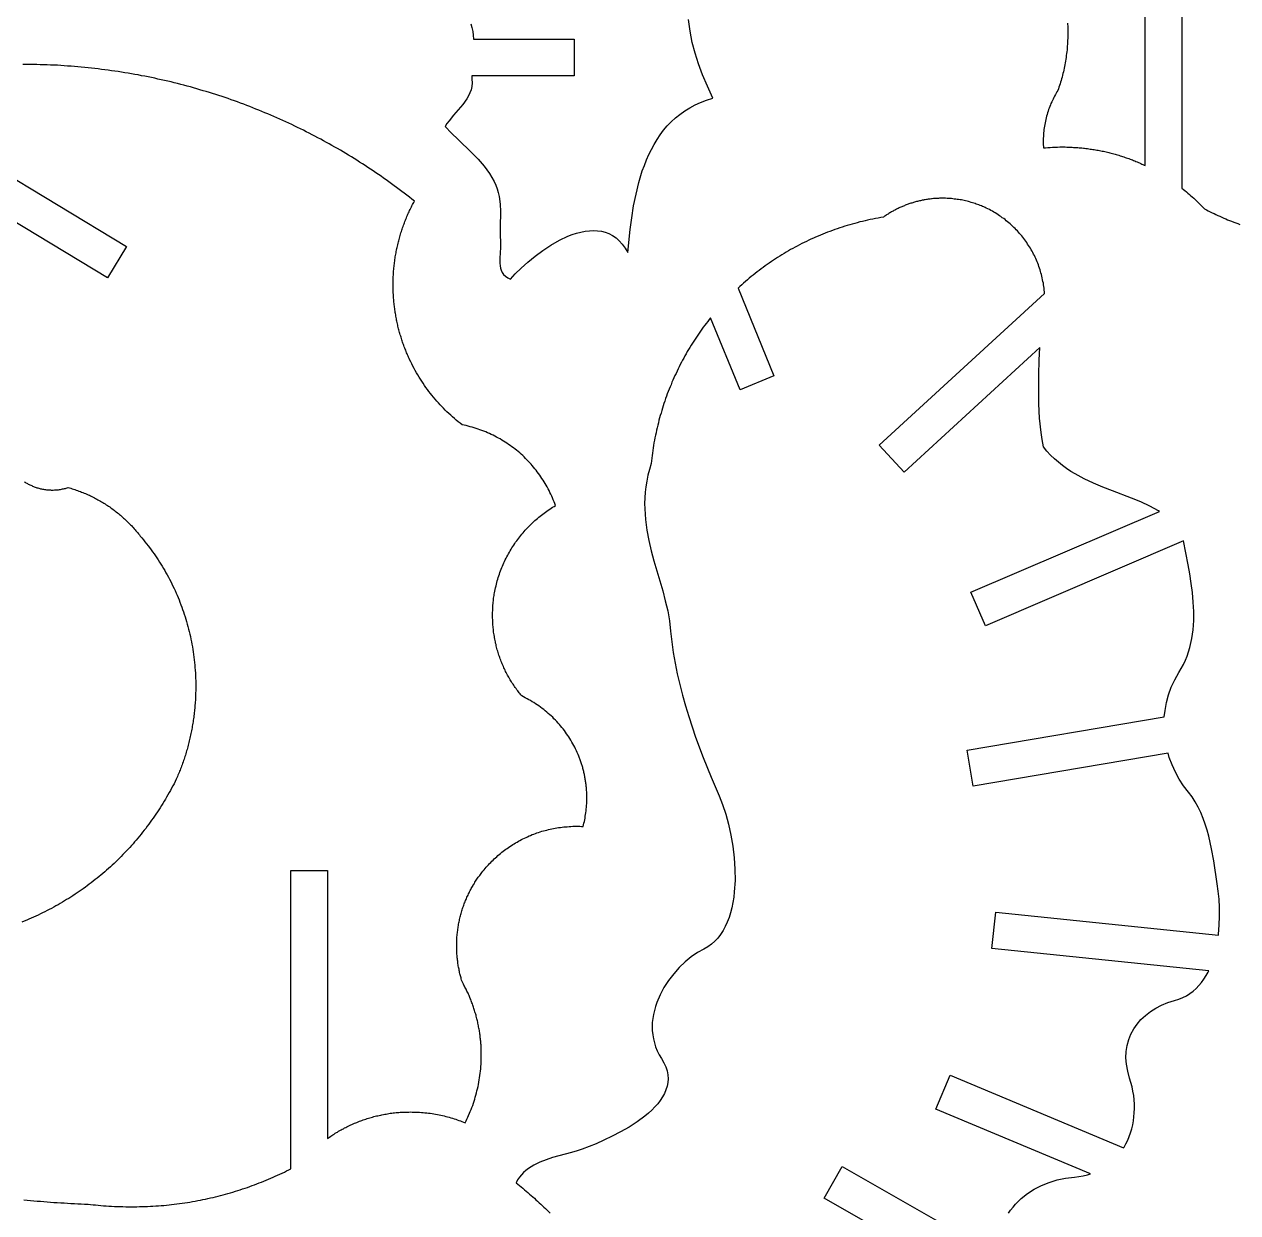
# Model space of a CAD drawing. Extents: x 205 to 567, y 321 to 897.
# Drawn here: x 307.2 to 409.2, y 583.9 to 683.7 of the extents above; entities that cross this region are included whole.
import ezdxf

# ---------------------------------------------------------------- set-up
doc = ezdxf.new("R2010")
doc.units = 0
doc.layers.add('Default_Layer', color=1, linetype='CONTINUOUS')

msp = doc.modelspace()

# ---------------------------------------------------------------- linework, layer by layer
at = {"layer": 'Default_Layer'}
for points in [[(394.88, 683.81), (394.88, 683.7), (394.89, 683.59), (394.89, 683.47), (394.89, 683.36), (394.9, 683.24), (394.9, 683.13), (394.9, 683.01), (394.9, 682.85), (394.89, 682.69), (394.89, 682.53), (394.88, 682.37), (394.88, 682.2), (394.87, 682.04), (394.85, 681.88), (394.84, 681.72), (394.83, 681.57), (394.81, 681.41), (394.79, 681.25), (394.77, 681.09), (394.75, 680.94), (394.73, 680.78), (394.7, 680.63), (394.68, 680.48), (394.65, 680.32), (394.62, 680.17), (394.59, 680.02), (394.56, 679.87), (394.52, 679.72), (394.49, 679.58), (394.45, 679.43), (394.41, 679.28), (394.37, 679.14), (394.33, 679), (394.29, 678.85), (394.24, 678.71), (394.2, 678.57), (394.15, 678.44), (394.1, 678.3), (394.05, 678.16), (393.98, 678.05), (393.91, 677.93), (393.85, 677.81), (393.78, 677.69), (393.72, 677.57), (393.66, 677.44), (393.6, 677.32), (393.54, 677.19), (393.48, 677.07), (393.43, 676.94), (393.38, 676.81), (393.33, 676.68), (393.28, 676.55), (393.24, 676.41), (393.19, 676.28), (393.15, 676.14), (393.11, 676.01), (393.08, 675.87), (393.05, 675.73), (393.01, 675.59), (392.98, 675.45), (392.96, 675.31), (392.93, 675.16), (392.91, 675.02), (392.89, 674.88), (392.88, 674.73), (392.86, 674.59), (392.85, 674.44), (392.84, 674.29), (392.83, 674.14), (392.83, 673.99), (392.83, 673.84), (392.83, 673.71), (392.83, 673.58), (392.84, 673.45), (392.85, 673.33), (393.03, 673.35), (393.22, 673.36), (393.41, 673.38), (393.61, 673.39), (393.82, 673.4), (394.02, 673.4), (394.23, 673.41), (394.44, 673.41), (394.56, 673.41), (394.68, 673.41), (394.8, 673.4), (394.91, 673.4), (395.03, 673.4), (395.15, 673.39), (395.27, 673.39), (395.38, 673.38), (395.5, 673.37), (395.62, 673.37), (395.73, 673.36), (395.85, 673.35), (395.96, 673.34), (396.08, 673.33), (396.2, 673.32), (396.31, 673.3), (396.42, 673.29), (396.54, 673.27), (396.65, 673.26), (396.77, 673.24), (396.88, 673.23), (396.99, 673.21), (397.11, 673.19), (397.22, 673.17), (397.33, 673.15), (397.44, 673.13), (397.55, 673.11), (397.67, 673.09), (397.78, 673.07), (397.89, 673.05), (398, 673.02), (398.11, 673), (398.22, 672.97), (398.33, 672.95), (398.43, 672.92), (398.54, 672.89), (398.65, 672.86), (398.76, 672.83), (398.87, 672.8), (398.97, 672.77), (399.08, 672.74), (399.19, 672.71), (399.29, 672.68), (399.4, 672.65), (399.5, 672.61), (399.61, 672.58), (399.71, 672.54), (399.81, 672.51), (399.92, 672.47), (400.02, 672.43), (400.12, 672.39), (400.22, 672.36), (400.32, 672.32), (400.42, 672.28), (400.52, 672.24), (400.62, 672.2), (400.72, 672.15), (400.82, 672.11), (400.92, 672.07), (401.02, 672.03), (401.12, 671.98), (401.21, 671.94), (401.31, 671.89), (401.4, 671.85), (401.4, 692.77)], [(404.48, 692.77), (404.48, 669.95), (404.61, 669.85), (404.74, 669.75), (404.86, 669.64), (404.99, 669.54), (405.11, 669.43), (405.23, 669.32), (405.35, 669.22), (405.47, 669.11), (405.59, 669), (405.71, 668.89), (405.82, 668.78), (405.94, 668.67), (406.05, 668.55), (406.16, 668.44), (406.27, 668.32), (406.38, 668.21), (406.54, 668.12), (406.7, 668.04), (406.86, 667.97), (407.02, 667.89), (407.18, 667.81), (407.34, 667.73), (407.5, 667.66), (407.66, 667.59), (407.83, 667.51), (407.99, 667.44), (408.16, 667.37), (408.32, 667.3), (408.49, 667.24), (408.66, 667.17), (408.83, 667.1), (409, 667.04), (409.17, 666.98), (409.34, 666.91)], [(344.74, 683.75), (344.84, 683.44), (344.91, 683.12), (344.95, 682.8), (344.97, 682.48), (344.97, 682.46), (353.43, 682.46), (353.43, 679.39), (344.82, 679.39), (344.84, 679.1), (344.85, 678.79), (344.82, 678.5), (344.76, 678.22), (344.67, 677.95), (344.55, 677.7), (344.41, 677.45), (344.07, 676.98), (343.69, 676.53), (343.29, 676.08), (342.91, 675.62), (342.74, 675.38), (342.58, 675.14), (343.12, 674.57), (343.68, 674.03), (344.81, 672.96), (345.35, 672.4), (345.85, 671.81), (346.09, 671.5), (346.31, 671.18), (346.52, 670.85), (346.71, 670.5), (346.85, 670.19), (346.96, 669.89), (347.05, 669.58), (347.12, 669.26), (347.2, 668.62), (347.23, 667.98), (347.21, 666.67), (347.21, 666.02), (347.24, 665.39), (347.25, 664.96), (347.22, 664.51), (347.19, 664.07), (347.18, 663.64), (347.2, 663.44), (347.24, 663.24), (347.3, 663.05), (347.38, 662.87), (347.5, 662.7), (347.65, 662.55), (347.84, 662.42), (348.07, 662.3), (348.48, 662.76), (348.97, 663.24), (349.53, 663.74), (350.14, 664.24), (350.79, 664.72), (351.47, 665.17), (352.18, 665.57), (352.9, 665.91), (353.27, 666.05), (353.63, 666.17), (353.99, 666.26), (354.35, 666.34), (354.7, 666.38), (355.05, 666.4), (355.39, 666.38), (355.72, 666.33), (356.04, 666.25), (356.35, 666.13), (356.65, 665.97), (356.94, 665.77), (357.21, 665.53), (357.46, 665.25), (357.7, 664.92), (357.92, 664.54), (358.12, 666.48), (358.26, 667.47), (358.42, 668.47), (358.62, 669.46), (358.86, 670.44), (359.15, 671.4), (359.32, 671.86), (359.5, 672.32), (359.7, 672.77), (359.91, 673.2), (360.14, 673.63), (360.39, 674.04), (360.66, 674.43), (360.94, 674.81), (361.25, 675.18), (361.58, 675.52), (361.93, 675.85), (362.31, 676.15), (362.71, 676.44), (363.13, 676.7), (363.58, 676.94), (364.05, 677.15), (364.55, 677.34), (365.08, 677.51), (364.62, 678.52), (364.21, 679.47), (363.87, 680.39), (363.59, 681.29), (363.35, 682.2), (363.17, 683.14), (363.03, 684.13)], [(307.18, 584.97), (307.46, 584.94), (307.74, 584.92), (308.02, 584.89), (308.3, 584.86), (308.58, 584.84), (308.87, 584.82), (309.15, 584.79), (309.44, 584.77), (309.72, 584.75), (310, 584.73), (310.29, 584.71), (310.58, 584.7), (310.86, 584.68), (311.15, 584.66), (311.44, 584.65), (311.73, 584.64), (312.02, 584.62), (312.3, 584.61), (312.59, 584.6), (312.8, 584.58), (313.01, 584.55), (313.22, 584.53), (313.44, 584.51), (313.66, 584.49), (313.88, 584.47), (314.11, 584.45), (314.34, 584.44), (314.57, 584.42), (314.8, 584.41), (315.04, 584.4), (315.27, 584.39), (315.51, 584.39), (315.75, 584.38), (315.98, 584.38), (316.22, 584.38), (316.45, 584.38), (316.68, 584.38), (316.91, 584.39), (317.14, 584.39), (317.37, 584.4), (317.59, 584.41), (317.82, 584.42), (318.04, 584.43), (318.27, 584.45), (318.5, 584.46), (318.72, 584.48), (318.94, 584.5), (319.17, 584.52), (319.39, 584.55), (319.61, 584.57), (319.83, 584.6), (320.05, 584.62), (320.28, 584.65), (320.5, 584.68), (320.72, 584.71), (320.93, 584.75), (321.15, 584.78), (321.37, 584.82), (321.59, 584.86), (321.8, 584.9), (322.02, 584.94), (322.23, 584.98), (322.45, 585.03), (322.66, 585.08), (322.87, 585.12), (323.09, 585.17), (323.3, 585.22), (323.51, 585.28), (323.72, 585.33), (323.93, 585.38), (324.14, 585.44), (324.34, 585.5), (324.55, 585.56), (324.76, 585.62), (324.96, 585.68), (325.17, 585.74), (325.37, 585.81), (325.57, 585.88), (325.78, 585.94), (325.98, 586.01), (326.18, 586.08), (326.38, 586.16), (326.58, 586.23), (326.77, 586.3), (326.97, 586.38), (327.17, 586.46), (327.36, 586.54), (327.56, 586.62), (327.75, 586.7), (327.94, 586.78), (328.13, 586.86), (328.32, 586.95), (328.51, 587.04), (328.7, 587.12), (328.89, 587.21), (329.08, 587.3), (329.26, 587.39), (329.45, 587.49), (329.63, 587.58), (329.63, 612.62), (332.7, 612.62), (332.7, 590.11), (332.79, 590.17), (332.88, 590.24), (332.98, 590.3), (333.07, 590.36), (333.16, 590.43), (333.26, 590.49), (333.35, 590.55), (333.45, 590.61), (333.55, 590.66), (333.64, 590.72), (333.74, 590.78), (333.84, 590.83), (333.94, 590.89), (334.04, 590.94), (334.14, 591), (334.24, 591.05), (334.34, 591.1), (334.44, 591.15), (334.54, 591.2), (334.65, 591.25), (334.75, 591.29), (334.85, 591.34), (334.96, 591.39), (335.07, 591.43), (335.17, 591.47), (335.28, 591.52), (335.38, 591.56), (335.49, 591.6), (335.6, 591.64), (335.71, 591.68), (335.82, 591.71), (335.93, 591.75), (336.04, 591.79), (336.15, 591.82), (336.26, 591.85), (336.37, 591.89), (336.48, 591.92), (336.6, 591.95), (336.71, 591.98), (336.82, 592.01), (336.94, 592.03), (337.05, 592.06), (337.17, 592.08), (337.28, 592.11), (337.4, 592.13), (337.51, 592.15), (337.63, 592.17), (337.75, 592.19), (337.86, 592.21), (337.98, 592.23), (338.1, 592.24), (338.22, 592.26), (338.34, 592.27), (338.46, 592.29), (338.57, 592.3), (338.69, 592.31), (338.81, 592.32), (338.94, 592.32), (339.06, 592.33), (339.18, 592.34), (339.3, 592.34), (339.42, 592.34), (339.54, 592.34), (339.67, 592.35), (339.82, 592.34), (339.97, 592.34), (340.13, 592.34), (340.28, 592.33), (340.44, 592.32), (340.59, 592.31), (340.74, 592.3), (340.89, 592.28), (341.04, 592.27), (341.19, 592.25), (341.34, 592.23), (341.49, 592.21), (341.64, 592.18), (341.78, 592.16), (341.93, 592.13), (342.07, 592.1), (342.22, 592.07), (342.36, 592.04), (342.5, 592.01), (342.64, 591.97), (342.78, 591.94), (342.92, 591.9), (343.06, 591.86), (343.2, 591.82), (343.34, 591.77), (343.47, 591.73), (343.6, 591.68), (343.74, 591.63), (343.87, 591.59), (344, 591.53), (344.13, 591.48), (344.26, 591.43), (344.34, 591.59), (344.41, 591.74), (344.49, 591.9), (344.56, 592.06), (344.63, 592.23), (344.7, 592.39), (344.77, 592.56), (344.83, 592.73), (344.9, 592.9), (344.96, 593.07), (345.01, 593.24), (345.07, 593.41), (345.12, 593.59), (345.17, 593.76), (345.22, 593.94), (345.26, 594.12), (345.31, 594.3), (345.35, 594.48), (345.38, 594.66), (345.42, 594.85), (345.45, 595.03), (345.48, 595.22), (345.51, 595.41), (345.53, 595.59), (345.55, 595.78), (345.57, 595.97), (345.59, 596.16), (345.6, 596.35), (345.61, 596.55), (345.62, 596.74), (345.62, 596.93), (345.62, 597.13), (345.62, 597.23), (345.62, 597.34), (345.62, 597.44), (345.62, 597.55), (345.61, 597.65), (345.61, 597.76), (345.6, 597.86), (345.6, 597.97), (345.59, 598.07), (345.58, 598.17), (345.57, 598.28), (345.56, 598.38), (345.55, 598.48), (345.54, 598.58), (345.53, 598.69), (345.52, 598.79), (345.5, 598.89), (345.49, 598.99), (345.47, 599.09), (345.46, 599.19), (345.44, 599.29), (345.42, 599.39), (345.4, 599.49), (345.38, 599.59), (345.36, 599.69), (345.34, 599.79), (345.32, 599.89), (345.3, 599.99), (345.28, 600.09), (345.25, 600.18), (345.23, 600.28), (345.2, 600.38), (345.18, 600.47), (345.15, 600.57), (345.12, 600.66), (345.09, 600.76), (345.06, 600.86), (345.03, 600.95), (345, 601.04), (344.97, 601.14), (344.94, 601.23), (344.91, 601.32), (344.88, 601.42), (344.84, 601.51), (344.81, 601.6), (344.77, 601.69), (344.74, 601.78), (344.7, 601.87), (344.66, 601.96), (344.62, 602.05), (344.59, 602.14), (344.55, 602.23), (344.51, 602.32), (344.47, 602.41), (344.42, 602.49), (344.38, 602.58), (344.34, 602.67), (344.3, 602.75), (344.25, 602.84), (344.21, 602.92), (344.16, 603.01), (344.12, 603.09), (344.07, 603.18), (344.03, 603.26), (344, 603.35), (343.97, 603.43), (343.94, 603.52), (343.92, 603.61), (343.89, 603.69), (343.87, 603.78), (343.85, 603.87), (343.83, 603.96), (343.8, 604.06), (343.78, 604.15), (343.76, 604.24), (343.75, 604.33), (343.73, 604.43), (343.71, 604.52), (343.69, 604.62), (343.68, 604.71), (343.66, 604.81), (343.65, 604.9), (343.64, 605), (343.63, 605.1), (343.61, 605.2), (343.6, 605.29), (343.59, 605.39), (343.59, 605.49), (343.58, 605.59), (343.57, 605.69), (343.57, 605.79), (343.56, 605.89), (343.56, 605.99), (343.56, 606.09), (343.56, 606.2), (343.56, 606.3), (343.56, 606.41), (343.56, 606.52), (343.56, 606.62), (343.56, 606.73), (343.57, 606.84), (343.58, 606.95), (343.58, 607.06), (343.59, 607.16), (343.6, 607.27), (343.61, 607.38), (343.62, 607.48), (343.64, 607.59), (343.65, 607.69), (343.67, 607.8), (343.68, 607.9), (343.7, 608.01), (343.72, 608.11), (343.74, 608.22), (343.76, 608.32), (343.78, 608.42), (343.8, 608.52), (343.83, 608.63), (343.85, 608.73), (343.88, 608.83), (343.9, 608.93), (343.93, 609.03), (343.96, 609.13), (343.99, 609.23), (344.02, 609.33), (344.05, 609.43), (344.08, 609.53), (344.12, 609.62), (344.15, 609.72), (344.19, 609.82), (344.22, 609.91), (344.26, 610.01), (344.3, 610.1), (344.34, 610.2), (344.38, 610.29), (344.42, 610.39), (344.46, 610.48), (344.51, 610.57), (344.55, 610.66), (344.59, 610.76), (344.64, 610.85), (344.69, 610.94), (344.73, 611.03), (344.78, 611.12), (344.83, 611.2), (344.88, 611.29), (344.93, 611.38), (344.98, 611.47), (345.04, 611.55), (345.09, 611.64), (345.14, 611.72), (345.2, 611.81), (345.26, 611.89), (345.31, 611.98), (345.37, 612.06), (345.43, 612.14), (345.49, 612.22), (345.55, 612.3), (345.61, 612.38), (345.67, 612.46), (345.76, 612.57), (345.85, 612.68), (345.94, 612.79), (346.03, 612.9), (346.12, 613), (346.22, 613.1), (346.31, 613.21), (346.41, 613.31), (346.51, 613.41), (346.61, 613.51), (346.71, 613.6), (346.81, 613.7), (346.92, 613.79), (347.02, 613.89), (347.13, 613.98), (347.24, 614.07), (347.35, 614.16), (347.46, 614.24), (347.57, 614.33), (347.68, 614.41), (347.8, 614.49), (347.91, 614.57), (348.03, 614.65), (348.15, 614.73), (348.26, 614.81), (348.38, 614.88), (348.5, 614.95), (348.63, 615.02), (348.75, 615.09), (348.87, 615.16), (349, 615.23), (349.12, 615.29), (349.25, 615.35), (349.38, 615.41), (349.51, 615.47), (349.64, 615.53), (349.77, 615.58), (349.9, 615.64), (350.03, 615.69), (350.17, 615.74), (350.3, 615.79), (350.44, 615.83), (350.57, 615.88), (350.71, 615.92), (350.85, 615.96), (350.99, 616), (351.12, 616.03), (351.26, 616.07), (351.41, 616.1), (351.55, 616.13), (351.69, 616.16), (351.83, 616.19), (351.98, 616.21), (352.12, 616.23), (352.27, 616.25), (352.41, 616.27), (352.56, 616.29), (352.7, 616.3), (352.85, 616.31), (353, 616.32), (353.15, 616.33), (353.3, 616.34), (353.45, 616.34), (353.6, 616.34), (353.75, 616.34), (353.9, 616.34), (354.04, 616.33), (354.18, 616.32), (354.22, 616.46), (354.25, 616.6), (354.28, 616.74), (354.31, 616.88), (354.34, 617.03), (354.36, 617.18), (354.39, 617.32), (354.41, 617.48), (354.43, 617.63), (354.44, 617.78), (354.46, 617.94), (354.47, 618.09), (354.48, 618.25), (354.49, 618.41), (354.49, 618.57), (354.49, 618.73), (354.49, 618.81), (354.49, 618.9), (354.49, 618.99), (354.48, 619.08), (354.48, 619.17), (354.48, 619.25), (354.47, 619.34), (354.46, 619.43), (354.46, 619.51), (354.45, 619.6), (354.44, 619.69), (354.43, 619.77), (354.42, 619.86), (354.41, 619.94), (354.4, 620.03), (354.39, 620.11), (354.38, 620.2), (354.36, 620.28), (354.35, 620.37), (354.33, 620.45), (354.32, 620.54), (354.3, 620.62), (354.28, 620.7), (354.26, 620.79), (354.25, 620.87), (354.23, 620.95), (354.21, 621.03), (354.19, 621.11), (354.16, 621.2), (354.14, 621.28), (354.12, 621.36), (354.09, 621.44), (354.07, 621.52), (354.04, 621.6), (354.02, 621.68), (353.99, 621.76), (353.96, 621.84), (353.94, 621.92), (353.91, 622), (353.88, 622.07), (353.82, 622.23), (353.75, 622.38), (353.69, 622.54), (353.62, 622.69), (353.55, 622.84), (353.47, 622.99), (353.4, 623.13), (353.32, 623.28), (353.24, 623.42), (353.15, 623.57), (353.07, 623.71), (352.98, 623.85), (352.89, 623.98), (352.79, 624.12), (352.7, 624.25), (352.6, 624.39), (352.5, 624.52), (352.39, 624.65), (352.29, 624.77), (352.18, 624.9), (352.07, 625.02), (351.96, 625.15), (351.85, 625.26), (351.73, 625.38), (351.62, 625.5), (351.5, 625.61), (351.37, 625.72), (351.25, 625.83), (351.12, 625.94), (351, 626.05), (350.87, 626.15), (350.74, 626.25), (350.6, 626.35), (350.47, 626.45), (350.33, 626.54), (350.19, 626.64), (350.05, 626.73), (349.91, 626.81), (349.77, 626.9), (349.62, 626.98), (349.47, 627.06), (349.32, 627.14), (349.17, 627.22), (349.02, 627.29), (348.95, 627.38), (348.88, 627.46), (348.81, 627.55), (348.74, 627.64), (348.68, 627.73), (348.61, 627.82), (348.54, 627.91), (348.48, 628), (348.41, 628.09), (348.35, 628.19), (348.29, 628.28), (348.23, 628.37), (348.17, 628.47), (348.11, 628.56), (348.05, 628.66), (347.99, 628.76), (347.94, 628.86), (347.88, 628.96), (347.83, 629.05), (347.78, 629.15), (347.72, 629.25), (347.67, 629.36), (347.62, 629.46), (347.57, 629.56), (347.53, 629.66), (347.48, 629.77), (347.43, 629.87), (347.39, 629.98), (347.35, 630.08), (347.3, 630.19), (347.26, 630.29), (347.22, 630.4), (347.18, 630.51), (347.15, 630.62), (347.11, 630.73), (347.07, 630.84), (347.04, 630.95), (347.01, 631.06), (346.97, 631.17), (346.94, 631.28), (346.91, 631.39), (346.88, 631.5), (346.86, 631.62), (346.83, 631.73), (346.81, 631.84), (346.78, 631.96), (346.76, 632.07), (346.74, 632.19), (346.72, 632.3), (346.7, 632.42), (346.68, 632.54), (346.66, 632.65), (346.65, 632.77), (346.64, 632.89), (346.62, 633.01), (346.61, 633.12), (346.6, 633.24), (346.59, 633.36), (346.59, 633.48), (346.58, 633.6), (346.58, 633.72), (346.57, 633.84), (346.57, 633.96), (346.57, 634.09), (346.57, 634.21), (346.57, 634.33), (346.58, 634.45), (346.58, 634.57), (346.59, 634.7), (346.59, 634.82), (346.6, 634.93), (346.61, 635.05), (346.62, 635.17), (346.64, 635.28), (346.65, 635.4), (346.66, 635.51), (346.68, 635.62), (346.7, 635.73), (346.71, 635.84), (346.73, 635.95), (346.76, 636.09), (346.79, 636.24), (346.82, 636.38), (346.86, 636.53), (346.89, 636.67), (346.93, 636.82), (346.97, 636.96), (347.01, 637.1), (347.05, 637.24), (347.1, 637.38), (347.14, 637.52), (347.19, 637.66), (347.24, 637.8), (347.29, 637.93), (347.35, 638.07), (347.4, 638.2), (347.46, 638.33), (347.52, 638.47), (347.58, 638.6), (347.64, 638.73), (347.7, 638.86), (347.77, 638.99), (347.84, 639.11), (347.91, 639.24), (347.98, 639.36), (348.05, 639.49), (348.12, 639.61), (348.2, 639.73), (348.27, 639.85), (348.35, 639.97), (348.43, 640.09), (348.51, 640.21), (348.6, 640.33), (348.68, 640.44), (348.77, 640.55), (348.86, 640.67), (348.94, 640.78), (349.03, 640.89), (349.13, 641), (349.22, 641.1), (349.32, 641.21), (349.41, 641.32), (349.51, 641.42), (349.61, 641.52), (349.71, 641.62), (349.81, 641.72), (349.91, 641.82), (350.02, 641.92), (350.12, 642.02), (350.23, 642.11), (350.34, 642.2), (350.45, 642.3), (350.56, 642.39), (350.67, 642.48), (350.78, 642.56), (350.9, 642.65), (351.02, 642.73), (351.13, 642.82), (351.25, 642.9), (351.37, 642.98), (351.49, 643.06), (351.61, 643.14), (351.74, 643.21), (351.86, 643.29), (351.8, 643.45), (351.74, 643.61), (351.67, 643.77), (351.61, 643.93), (351.54, 644.08), (351.47, 644.24), (351.39, 644.39), (351.32, 644.54), (351.24, 644.7), (351.16, 644.85), (351.08, 644.99), (350.99, 645.14), (350.9, 645.28), (350.81, 645.43), (350.72, 645.57), (350.63, 645.71), (350.53, 645.85), (350.43, 645.98), (350.33, 646.12), (350.23, 646.25), (350.13, 646.38), (350.02, 646.51), (349.91, 646.64), (349.8, 646.77), (349.69, 646.89), (349.57, 647.02), (349.46, 647.14), (349.34, 647.25), (349.22, 647.37), (349.1, 647.49), (348.97, 647.6), (348.85, 647.71), (348.72, 647.82), (348.59, 647.93), (348.46, 648.03), (348.33, 648.13), (348.19, 648.23), (348.06, 648.33), (347.92, 648.43), (347.78, 648.52), (347.64, 648.61), (347.5, 648.7), (347.35, 648.79), (347.21, 648.88), (347.06, 648.96), (346.91, 649.04), (346.76, 649.12), (346.61, 649.19), (346.46, 649.27), (346.3, 649.34), (346.15, 649.41), (345.99, 649.47), (345.83, 649.54), (345.67, 649.6), (345.51, 649.66), (345.35, 649.71), (345.18, 649.77), (345.02, 649.82), (344.85, 649.87), (344.69, 649.91), (344.52, 649.96), (344.35, 650), (344.18, 650.04), (344.01, 650.07), (343.84, 650.2), (343.68, 650.33), (343.52, 650.47), (343.36, 650.6), (343.2, 650.74), (343.05, 650.88), (342.89, 651.02), (342.74, 651.16), (342.59, 651.31), (342.45, 651.46), (342.3, 651.61), (342.16, 651.76), (342.02, 651.91), (341.88, 652.07), (341.74, 652.23), (341.61, 652.39), (341.48, 652.55), (341.35, 652.71), (341.22, 652.88), (341.1, 653.04), (340.97, 653.21), (340.85, 653.38), (340.74, 653.56), (340.62, 653.73), (340.51, 653.91), (340.4, 654.08), (340.29, 654.26), (340.18, 654.44), (340.08, 654.62), (339.98, 654.81), (339.88, 654.99), (339.79, 655.18), (339.69, 655.37), (339.6, 655.56), (339.56, 655.65), (339.51, 655.75), (339.47, 655.84), (339.43, 655.94), (339.39, 656.04), (339.35, 656.13), (339.31, 656.23), (339.27, 656.33), (339.23, 656.43), (339.19, 656.52), (339.15, 656.62), (339.12, 656.72), (339.08, 656.82), (339.04, 656.92), (339.01, 657.02), (338.98, 657.12), (338.94, 657.22), (338.91, 657.32), (338.88, 657.43), (338.85, 657.53), (338.82, 657.63), (338.79, 657.73), (338.76, 657.83), (338.73, 657.94), (338.7, 658.04), (338.68, 658.14), (338.65, 658.25), (338.62, 658.35), (338.6, 658.45), (338.58, 658.56), (338.55, 658.66), (338.53, 658.77), (338.51, 658.87), (338.49, 658.98), (338.47, 659.09), (338.45, 659.19), (338.43, 659.3), (338.41, 659.41), (338.39, 659.51), (338.38, 659.62), (338.36, 659.73), (338.35, 659.83), (338.33, 659.94), (338.32, 660.05), (338.31, 660.16), (338.3, 660.27), (338.28, 660.38), (338.27, 660.49), (338.27, 660.6), (338.26, 660.7), (338.25, 660.81), (338.24, 660.92), (338.24, 661.03), (338.23, 661.15), (338.23, 661.26), (338.22, 661.37), (338.22, 661.48), (338.22, 661.59), (338.22, 661.7), (338.22, 661.81), (338.22, 661.93), (338.22, 662.05), (338.22, 662.17), (338.22, 662.29), (338.23, 662.41), (338.23, 662.53), (338.24, 662.65), (338.25, 662.77), (338.25, 662.89), (338.26, 663.01), (338.27, 663.13), (338.28, 663.25), (338.3, 663.36), (338.31, 663.48), (338.32, 663.6), (338.34, 663.72), (338.35, 663.83), (338.37, 663.95), (338.39, 664.06), (338.4, 664.18), (338.42, 664.29), (338.44, 664.41), (338.46, 664.52), (338.48, 664.64), (338.51, 664.75), (338.53, 664.87), (338.55, 664.98), (338.58, 665.09), (338.6, 665.2), (338.63, 665.32), (338.66, 665.43), (338.69, 665.54), (338.72, 665.65), (338.75, 665.76), (338.78, 665.87), (338.81, 665.98), (338.84, 666.09), (338.87, 666.2), (338.91, 666.31), (338.94, 666.41), (338.98, 666.52), (339.01, 666.63), (339.05, 666.73), (339.09, 666.84), (339.13, 666.95), (339.17, 667.05), (339.21, 667.16), (339.25, 667.26), (339.29, 667.36), (339.33, 667.47), (339.37, 667.57), (339.42, 667.67), (339.46, 667.77), (339.51, 667.87), (339.55, 667.97), (339.6, 668.07), (339.65, 668.17), (339.7, 668.27), (339.75, 668.37), (339.79, 668.47), (339.85, 668.57), (339.9, 668.66), (339.95, 668.76), (340, 668.86), (339.79, 669.02), (339.58, 669.19), (339.37, 669.35), (339.15, 669.52), (338.94, 669.68), (338.73, 669.84), (338.51, 670), (338.29, 670.16), (338.08, 670.32), (337.86, 670.48), (337.64, 670.64), (337.42, 670.79), (337.2, 670.95), (336.98, 671.1), (336.76, 671.25), (336.53, 671.4), (336.31, 671.56), (336.08, 671.7), (335.86, 671.85), (335.63, 672), (335.4, 672.14), (335.17, 672.29), (334.94, 672.43), (334.71, 672.57), (334.48, 672.72), (334.25, 672.86), (334.02, 672.99), (333.79, 673.13), (333.55, 673.27), (333.32, 673.4), (333.08, 673.54), (332.84, 673.67), (332.61, 673.8), (332.37, 673.93), (332.13, 674.06), (331.89, 674.19), (331.65, 674.32), (331.41, 674.44), (331.17, 674.57), (330.92, 674.69), (330.68, 674.81), (330.44, 674.94), (330.19, 675.06), (329.95, 675.17), (329.7, 675.29), (329.45, 675.41), (329.2, 675.52), (328.95, 675.64), (328.71, 675.75), (328.46, 675.86), (328.2, 675.97), (327.95, 676.08), (327.7, 676.19), (327.45, 676.29), (327.19, 676.4), (326.94, 676.5), (326.68, 676.6), (326.43, 676.7), (326.17, 676.8), (325.92, 676.9), (325.66, 677), (325.4, 677.1), (325.14, 677.19), (324.88, 677.28), (324.62, 677.38), (324.36, 677.47), (324.1, 677.56), (323.84, 677.64), (323.57, 677.73), (323.31, 677.82), (323.05, 677.9), (322.78, 677.98), (322.52, 678.06), (322.25, 678.14), (321.98, 678.22), (321.72, 678.3), (321.45, 678.38), (321.18, 678.45), (320.91, 678.52), (320.64, 678.6), (320.37, 678.67), (320.1, 678.74), (319.83, 678.8), (319.56, 678.87), (319.28, 678.93), (319.01, 679), (318.74, 679.06), (318.46, 679.12), (318.19, 679.18), (317.91, 679.24), (317.64, 679.29), (317.36, 679.35), (317.09, 679.4), (316.81, 679.46), (316.53, 679.51), (316.25, 679.56), (315.97, 679.6), (315.69, 679.65), (315.41, 679.69), (315.13, 679.74), (314.85, 679.78), (314.57, 679.82), (314.29, 679.86), (314.01, 679.9), (313.73, 679.93), (313.44, 679.97), (313.16, 680), (312.87, 680.03), (312.59, 680.06), (312.31, 680.09), (312.02, 680.12), (311.73, 680.14), (311.45, 680.17), (311.16, 680.19), (310.87, 680.21), (310.59, 680.23), (310.3, 680.25), (310.01, 680.27), (309.72, 680.28), (309.43, 680.29), (309.14, 680.31), (308.85, 680.32), (308.56, 680.32), (308.27, 680.33), (307.98, 680.34), (307.69, 680.34), (307.39, 680.34), (307.1, 680.34)], [(298.56, 675.47), (315.81, 665.05), (314.22, 662.42), (314.22, 662.42), (296.55, 673.1)], [(389.9, 583.83), (390.09, 584.1), (390.3, 584.36), (390.51, 584.61), (390.74, 584.85), (390.98, 585.07), (391.5, 585.49), (392.07, 585.86), (392.68, 586.17), (393.32, 586.43), (394, 586.64), (394.71, 586.79), (395.45, 586.88), (395.83, 586.92), (396.19, 586.98), (396.54, 587.06), (396.81, 587.15), (383.82, 592.59), (385.01, 595.43), (399.57, 589.32), (399.62, 589.4), (399.78, 589.68), (399.93, 589.98), (400.06, 590.28), (400.17, 590.6), (400.27, 590.92), (400.35, 591.25), (400.41, 591.59), (400.45, 591.93), (400.48, 592.28), (400.5, 592.64), (400.49, 592.99), (400.47, 593.36), (400.43, 593.72), (400.37, 594.09), (400.3, 594.46), (400.2, 594.82), (400.09, 595.19), (399.93, 595.78), (399.82, 596.35), (399.78, 596.9), (399.8, 597.43), (399.88, 597.94), (400.01, 598.42), (400.19, 598.89), (400.43, 599.32), (400.71, 599.73), (401.04, 600.11), (401.41, 600.46), (401.83, 600.78), (402.28, 601.07), (402.77, 601.32), (403.3, 601.53), (403.87, 601.71), (404.22, 601.82), (404.55, 601.95), (404.86, 602.11), (405.15, 602.3), (405.42, 602.5), (405.67, 602.73), (405.91, 602.97), (406.13, 603.23), (406.33, 603.51), (406.51, 603.8), (406.68, 604.1), (406.73, 604.21), (388.52, 606.08), (388.84, 609.14), (407.55, 607.21), (407.56, 607.28), (407.62, 608.03), (407.65, 608.78), (407.64, 609.51), (407.6, 610.22), (407.54, 610.89), (407.45, 611.52), (407.15, 613.43), (406.96, 614.46), (406.73, 615.5), (406.59, 616.01), (406.43, 616.52), (406.26, 617.01), (406.06, 617.49), (405.84, 617.96), (405.6, 618.4), (405.33, 618.81), (405.03, 619.2), (404.62, 619.74), (404.25, 620.3), (403.93, 620.89), (403.65, 621.5), (403.42, 622.13), (403.32, 622.48), (386.94, 619.71), (386.43, 622.74), (403, 625.54), (403.06, 626.08), (403.18, 626.74), (403.36, 627.39), (403.59, 628.03), (403.88, 628.65), (404.22, 629.25), (404.43, 629.59), (404.61, 629.94), (404.77, 630.29), (404.91, 630.64), (405.04, 631), (405.15, 631.37), (405.31, 632.11), (405.42, 632.86), (405.47, 633.63), (405.48, 634.4), (405.44, 635.18), (405.37, 635.97), (405.27, 636.75), (405.15, 637.54), (405.01, 638.32), (404.62, 640.31), (387.97, 633.18), (386.76, 636.01), (402.61, 642.79), (402.5, 642.85), (401.78, 643.24), (401.02, 643.59), (400.25, 643.91), (398.65, 644.52), (397.85, 644.84), (397.06, 645.17), (396.28, 645.53), (395.52, 645.94), (395.15, 646.16), (394.79, 646.4), (394.44, 646.66), (394.1, 646.93), (393.77, 647.22), (393.45, 647.53), (393.14, 647.86), (392.85, 648.22), (392.74, 648.83), (392.65, 649.43), (392.53, 650.64), (392.47, 651.84), (392.45, 653.05), (392.47, 654.27), (392.5, 655.5), (392.54, 656.56), (381.14, 646.09), (379.06, 648.35), (392.94, 661.1), (392.93, 661.25), (392.92, 661.39), (392.9, 661.54), (392.88, 661.69), (392.86, 661.83), (392.84, 661.98), (392.81, 662.12), (392.78, 662.26), (392.75, 662.41), (392.72, 662.55), (392.68, 662.69), (392.64, 662.83), (392.6, 662.96), (392.56, 663.1), (392.52, 663.24), (392.47, 663.37), (392.42, 663.51), (392.37, 663.64), (392.32, 663.77), (392.26, 663.9), (392.21, 664.03), (392.15, 664.16), (392.09, 664.29), (392.02, 664.41), (391.96, 664.54), (391.89, 664.66), (391.82, 664.78), (391.75, 664.91), (391.68, 665.03), (391.6, 665.14), (391.52, 665.26), (391.45, 665.38), (391.36, 665.49), (391.28, 665.61), (391.2, 665.72), (391.11, 665.83), (391.02, 665.94), (390.93, 666.05), (390.84, 666.15), (390.75, 666.26), (390.66, 666.36), (390.56, 666.46), (390.46, 666.56), (390.36, 666.66), (390.26, 666.76), (390.16, 666.85), (390.05, 666.95), (389.95, 667.04), (389.84, 667.13), (389.73, 667.22), (389.62, 667.31), (389.51, 667.39), (389.39, 667.47), (389.28, 667.56), (389.16, 667.64), (389.04, 667.71), (388.92, 667.79), (388.8, 667.87), (388.68, 667.94), (388.56, 668.01), (388.43, 668.08), (388.31, 668.15), (388.18, 668.21), (388.05, 668.27), (387.95, 668.32), (387.85, 668.37), (387.74, 668.41), (387.64, 668.46), (387.53, 668.5), (387.43, 668.54), (387.32, 668.58), (387.21, 668.62), (387.1, 668.66), (386.99, 668.7), (386.88, 668.73), (386.77, 668.76), (386.65, 668.8), (386.54, 668.83), (386.43, 668.86), (386.31, 668.88), (386.19, 668.91), (386.08, 668.93), (385.96, 668.96), (385.84, 668.98), (385.72, 669), (385.6, 669.01), (385.48, 669.03), (385.36, 669.04), (385.24, 669.06), (385.12, 669.07), (385, 669.08), (384.87, 669.09), (384.75, 669.09), (384.62, 669.1), (384.5, 669.1), (384.37, 669.1), (384.29, 669.1), (384.2, 669.1), (384.11, 669.1), (384.03, 669.09), (383.94, 669.09), (383.85, 669.08), (383.77, 669.08), (383.68, 669.07), (383.6, 669.07), (383.51, 669.06), (383.43, 669.05), (383.34, 669.04), (383.26, 669.03), (383.17, 669.02), (383.09, 669.01), (383.01, 668.99), (382.92, 668.98), (382.84, 668.96), (382.76, 668.95), (382.67, 668.93), (382.59, 668.92), (382.51, 668.9), (382.43, 668.88), (382.35, 668.86), (382.27, 668.84), (382.18, 668.82), (382.1, 668.8), (382.02, 668.78), (381.94, 668.75), (381.87, 668.73), (381.79, 668.7), (381.71, 668.68), (381.63, 668.65), (381.55, 668.63), (381.47, 668.6), (381.4, 668.57), (381.32, 668.54), (381.24, 668.51), (381.17, 668.48), (381.09, 668.45), (381.02, 668.42), (380.94, 668.39), (380.87, 668.36), (380.79, 668.32), (380.72, 668.29), (380.65, 668.25), (380.57, 668.22), (380.5, 668.18), (380.43, 668.14), (380.36, 668.11), (380.29, 668.07), (380.21, 668.03), (380.14, 667.99), (380.07, 667.95), (380.01, 667.91), (379.94, 667.87), (379.87, 667.83), (379.8, 667.78), (379.73, 667.74), (379.67, 667.7), (379.6, 667.65), (379.53, 667.61), (379.47, 667.56), (379.4, 667.51), (379.18, 667.48), (378.96, 667.44), (378.74, 667.4), (378.52, 667.35), (378.3, 667.31), (378.08, 667.26), (377.86, 667.21), (377.64, 667.16), (377.43, 667.11), (377.21, 667.05), (377, 666.99), (376.79, 666.94), (376.57, 666.87), (376.36, 666.81), (376.15, 666.75), (375.94, 666.68), (375.74, 666.61), (375.53, 666.54), (375.32, 666.47), (375.12, 666.4), (374.91, 666.32), (374.71, 666.25), (374.51, 666.17), (374.31, 666.09), (374.11, 666.01), (373.91, 665.92), (373.71, 665.84), (373.52, 665.75), (373.32, 665.66), (373.13, 665.57), (372.93, 665.48), (372.74, 665.38), (372.55, 665.29), (372.36, 665.19), (372.17, 665.09), (371.98, 664.99), (371.79, 664.89), (371.61, 664.79), (371.42, 664.68), (371.24, 664.57), (371.06, 664.46), (370.88, 664.35), (370.7, 664.24), (370.52, 664.13), (370.34, 664.01), (370.16, 663.9), (369.99, 663.78), (369.81, 663.66), (369.64, 663.54), (369.47, 663.42), (369.3, 663.29), (369.13, 663.17), (368.96, 663.04), (368.8, 662.91), (368.63, 662.78), (368.47, 662.65), (368.3, 662.52), (368.14, 662.38), (367.98, 662.25), (367.82, 662.11), (367.66, 661.97), (367.51, 661.83), (367.35, 661.69), (367.2, 661.55), (370.21, 654.18), (367.36, 653.02), (367.36, 653.02), (364.89, 659.07), (364.77, 658.91), (364.64, 658.75), (364.52, 658.59), (364.4, 658.43), (364.27, 658.26), (364.16, 658.1), (364.04, 657.94), (363.92, 657.77), (363.8, 657.6), (363.69, 657.43), (363.58, 657.26), (363.47, 657.09), (363.36, 656.92), (363.25, 656.75), (363.14, 656.57), (363.04, 656.4), (362.93, 656.22), (362.83, 656.04), (362.73, 655.86), (362.63, 655.68), (362.53, 655.5), (362.44, 655.32), (362.34, 655.14), (362.25, 654.95), (362.16, 654.77), (362.07, 654.58), (361.98, 654.39), (361.89, 654.21), (361.8, 654.02), (361.72, 653.83), (361.64, 653.64), (361.56, 653.44), (361.48, 653.25), (361.4, 653.06), (361.33, 652.86), (361.25, 652.66), (361.18, 652.47), (361.11, 652.27), (361.04, 652.07), (360.97, 651.87), (360.91, 651.67), (360.84, 651.47), (360.78, 651.27), (360.72, 651.06), (360.66, 650.86), (360.6, 650.65), (360.55, 650.45), (360.5, 650.24), (360.44, 650.03), (360.39, 649.83), (360.35, 649.62), (360.3, 649.41), (360.26, 649.2), (360.21, 648.98), (360.17, 648.77), (360.13, 648.56), (360.1, 648.34), (360.06, 648.13), (360.03, 647.91), (360, 647.7), (359.97, 647.48), (359.94, 647.26), (359.91, 647.04), (359.89, 646.82), (359.74, 646.33), (359.62, 645.83), (359.52, 645.35), (359.44, 644.87), (359.39, 644.4), (359.36, 643.93), (359.34, 643.47), (359.35, 643.01), (359.41, 642.11), (359.53, 641.22), (359.7, 640.35), (359.9, 639.49), (360.13, 638.63), (360.37, 637.79), (360.86, 636.11), (361.08, 635.27), (361.28, 634.44), (361.43, 633.59), (361.53, 632.74), (361.63, 631.85), (361.75, 630.95), (361.91, 630.05), (362.09, 629.15), (362.3, 628.25), (362.53, 627.35), (362.78, 626.46), (363.05, 625.58), (363.63, 623.83), (364.26, 622.13), (364.93, 620.48), (365.6, 618.9), (365.89, 618.17), (366.16, 617.37), (366.39, 616.51), (366.59, 615.6), (366.75, 614.66), (366.87, 613.7), (366.93, 612.74), (366.94, 611.78), (366.88, 610.84), (366.83, 610.38), (366.76, 609.94), (366.67, 609.5), (366.56, 609.08), (366.44, 608.68), (366.29, 608.29), (366.12, 607.93), (365.94, 607.58), (365.73, 607.25), (365.49, 606.95), (365.24, 606.68), (364.96, 606.43), (364.65, 606.21), (364.32, 606.03), (363.79, 605.73), (363.26, 605.37), (362.75, 604.95), (362.25, 604.48), (361.79, 603.96), (361.36, 603.4), (360.97, 602.81), (360.64, 602.19), (360.36, 601.54), (360.25, 601.21), (360.16, 600.88), (360.08, 600.54), (360.03, 600.2), (359.99, 599.86), (359.98, 599.52), (359.99, 599.18), (360.02, 598.83), (360.08, 598.49), (360.16, 598.15), (360.27, 597.82), (360.41, 597.48), (360.57, 597.15), (360.77, 596.83), (360.97, 596.48), (361.13, 596.14), (361.23, 595.8), (361.29, 595.47), (361.31, 595.14), (361.29, 594.82), (361.23, 594.51), (361.13, 594.2), (361, 593.9), (360.84, 593.61), (360.65, 593.32), (360.44, 593.04), (360.2, 592.77), (359.94, 592.5), (359.66, 592.25), (359.36, 592), (358.72, 591.52), (358.04, 591.08), (357.33, 590.67), (356.62, 590.3), (355.92, 589.97), (355.26, 589.68), (354.1, 589.22), (353.67, 589.08), (353.19, 588.94), (352.15, 588.67), (351.61, 588.51), (351.07, 588.33), (350.55, 588.13), (350.05, 587.88), (349.59, 587.6), (349.37, 587.43), (349.17, 587.26), (348.99, 587.07), (348.82, 586.86), (348.67, 586.64), (348.54, 586.4), (348.83, 586.16), (348.97, 586.05), (349.11, 585.93), (349.25, 585.81), (349.39, 585.69), (349.53, 585.57), (349.67, 585.45), (349.8, 585.33), (349.94, 585.21), (350.08, 585.09), (350.21, 584.97), (350.35, 584.85), (350.48, 584.72), (350.62, 584.6), (350.75, 584.48), (350.88, 584.35), (351.02, 584.23), (351.15, 584.1), (351.28, 583.97), (351.41, 583.85)], [(307.22, 645.29), (307.29, 645.25), (307.36, 645.21), (307.43, 645.17), (307.49, 645.13), (307.56, 645.09), (307.63, 645.06), (307.7, 645.02), (307.78, 644.99), (307.85, 644.96), (307.92, 644.92), (307.99, 644.89), (308.07, 644.87), (308.14, 644.84), (308.22, 644.81), (308.29, 644.79), (308.37, 644.77), (308.45, 644.74), (308.53, 644.72), (308.6, 644.7), (308.68, 644.69), (308.76, 644.67), (308.84, 644.66), (308.92, 644.64), (309, 644.63), (309.09, 644.62), (309.17, 644.61), (309.25, 644.61), (309.33, 644.6), (309.42, 644.6), (309.5, 644.59), (309.58, 644.59), (309.67, 644.59), (309.76, 644.6), (309.85, 644.6), (309.94, 644.61), (310.02, 644.62), (310.11, 644.62), (310.19, 644.64), (310.28, 644.65), (310.36, 644.66), (310.44, 644.68), (310.53, 644.7), (310.61, 644.71), (310.68, 644.73), (310.76, 644.76), (310.84, 644.78), (310.91, 644.8), (311.03, 644.77), (311.15, 644.74), (311.26, 644.7), (311.37, 644.66), (311.49, 644.63), (311.6, 644.59), (311.71, 644.55), (311.82, 644.51), (311.94, 644.47), (312.05, 644.42), (312.16, 644.38), (312.27, 644.34), (312.37, 644.29), (312.48, 644.24), (312.59, 644.2), (312.7, 644.15), (312.8, 644.1), (312.91, 644.05), (313.01, 643.99), (313.12, 643.94), (313.22, 643.89), (313.32, 643.83), (313.42, 643.78), (313.52, 643.72), (313.63, 643.66), (313.73, 643.6), (313.82, 643.55), (313.92, 643.48), (314.02, 643.42), (314.12, 643.36), (314.21, 643.3), (314.31, 643.23), (314.41, 643.17), (314.5, 643.1), (314.59, 643.04), (314.69, 642.97), (314.78, 642.9), (314.87, 642.83), (314.96, 642.76), (315.05, 642.69), (315.14, 642.62), (315.23, 642.54), (315.31, 642.47), (315.4, 642.39), (315.49, 642.32), (315.57, 642.24), (315.66, 642.16), (315.74, 642.09), (315.82, 642.01), (315.91, 641.93), (315.99, 641.85), (316.07, 641.76), (316.15, 641.68), (316.23, 641.6), (316.31, 641.51), (316.38, 641.43), (316.46, 641.34), (316.54, 641.26), (316.61, 641.17), (316.68, 641.08), (316.76, 640.99), (316.83, 640.91), (316.9, 640.82), (316.97, 640.72), (317.11, 640.57), (317.24, 640.4), (317.37, 640.24), (317.5, 640.08), (317.63, 639.91), (317.76, 639.75), (317.88, 639.58), (318, 639.41), (318.13, 639.24), (318.24, 639.07), (318.36, 638.9), (318.48, 638.72), (318.59, 638.54), (318.7, 638.37), (318.81, 638.19), (318.92, 638.01), (319.03, 637.83), (319.13, 637.64), (319.24, 637.46), (319.34, 637.27), (319.43, 637.09), (319.53, 636.9), (319.63, 636.71), (319.72, 636.52), (319.81, 636.33), (319.9, 636.14), (319.98, 635.94), (320.07, 635.75), (320.15, 635.55), (320.23, 635.36), (320.31, 635.16), (320.39, 634.96), (320.46, 634.76), (320.53, 634.56), (320.6, 634.35), (320.67, 634.15), (320.74, 633.95), (320.8, 633.74), (320.86, 633.54), (320.92, 633.33), (320.98, 633.12), (321.03, 632.91), (321.08, 632.7), (321.13, 632.49), (321.18, 632.28), (321.23, 632.06), (321.27, 631.85), (321.31, 631.64), (321.35, 631.42), (321.38, 631.2), (321.42, 630.99), (321.45, 630.77), (321.48, 630.55), (321.5, 630.33), (321.53, 630.11), (321.55, 629.89), (321.57, 629.67), (321.58, 629.45), (321.6, 629.22), (321.61, 629), (321.62, 628.78), (321.63, 628.55), (321.63, 628.33), (321.63, 628.1), (321.63, 627.97), (321.63, 627.84), (321.63, 627.7), (321.62, 627.57), (321.62, 627.44), (321.61, 627.31), (321.61, 627.18), (321.6, 627.05), (321.6, 626.92), (321.59, 626.79), (321.58, 626.66), (321.57, 626.53), (321.56, 626.4), (321.55, 626.27), (321.53, 626.14), (321.52, 626.01), (321.51, 625.89), (321.49, 625.76), (321.48, 625.63), (321.46, 625.5), (321.44, 625.38), (321.42, 625.25), (321.41, 625.12), (321.39, 625), (321.37, 624.87), (321.34, 624.75), (321.32, 624.62), (321.3, 624.5), (321.28, 624.37), (321.25, 624.25), (321.23, 624.13), (321.2, 624), (321.17, 623.88), (321.15, 623.76), (321.12, 623.64), (321.09, 623.52), (321.06, 623.39), (321.03, 623.27), (321, 623.15), (320.97, 623.03), (320.93, 622.91), (320.9, 622.8), (320.87, 622.68), (320.83, 622.56), (320.8, 622.44), (320.76, 622.32), (320.73, 622.21), (320.69, 622.09), (320.65, 621.98), (320.61, 621.86), (320.57, 621.75), (320.53, 621.63), (320.49, 621.52), (320.45, 621.4), (320.41, 621.29), (320.36, 621.18), (320.32, 621.07), (320.28, 620.96), (320.23, 620.85), (320.19, 620.74), (320.14, 620.63), (320.09, 620.52), (320.05, 620.41), (320, 620.3), (319.9, 620.11), (319.81, 619.92), (319.71, 619.73), (319.61, 619.54), (319.51, 619.36), (319.4, 619.17), (319.3, 618.99), (319.19, 618.8), (319.09, 618.62), (318.98, 618.44), (318.87, 618.26), (318.75, 618.08), (318.64, 617.9), (318.53, 617.72), (318.41, 617.55), (318.29, 617.37), (318.17, 617.2), (318.05, 617.02), (317.93, 616.85), (317.81, 616.68), (317.69, 616.51), (317.56, 616.34), (317.43, 616.17), (317.3, 616.01), (317.17, 615.84), (317.04, 615.68), (316.91, 615.52), (316.78, 615.35), (316.64, 615.19), (316.5, 615.03), (316.37, 614.88), (316.23, 614.72), (316.09, 614.56), (315.95, 614.41), (315.8, 614.26), (315.66, 614.11), (315.51, 613.96), (315.37, 613.81), (315.22, 613.66), (315.07, 613.51), (314.92, 613.37), (314.77, 613.22), (314.61, 613.08), (314.46, 612.94), (314.31, 612.8), (314.15, 612.66), (313.99, 612.52), (313.83, 612.39), (313.67, 612.25), (313.51, 612.12), (313.35, 611.99), (313.19, 611.86), (313.02, 611.73), (312.86, 611.6), (312.69, 611.47), (312.52, 611.35), (312.36, 611.22), (312.19, 611.1), (312.02, 610.98), (311.84, 610.86), (311.67, 610.74), (311.5, 610.63), (311.32, 610.51), (311.15, 610.4), (310.97, 610.29), (310.79, 610.18), (310.61, 610.07), (310.43, 609.96), (310.25, 609.86), (310.07, 609.75), (309.89, 609.65), (309.7, 609.55), (309.52, 609.45), (309.33, 609.35), (309.15, 609.26), (308.96, 609.16), (308.77, 609.07), (308.58, 608.98), (308.39, 608.89), (308.2, 608.8), (308.01, 608.71), (307.81, 608.63), (307.62, 608.54), (307.43, 608.46), (307.23, 608.38), (307.03, 608.3)], [(388.7, 576.93), (374.42, 585.11), (375.94, 587.77), (388.89, 580.36)]]:
    msp.add_lwpolyline(points, dxfattribs=at)

doc.saveas('drawing.dxf')
